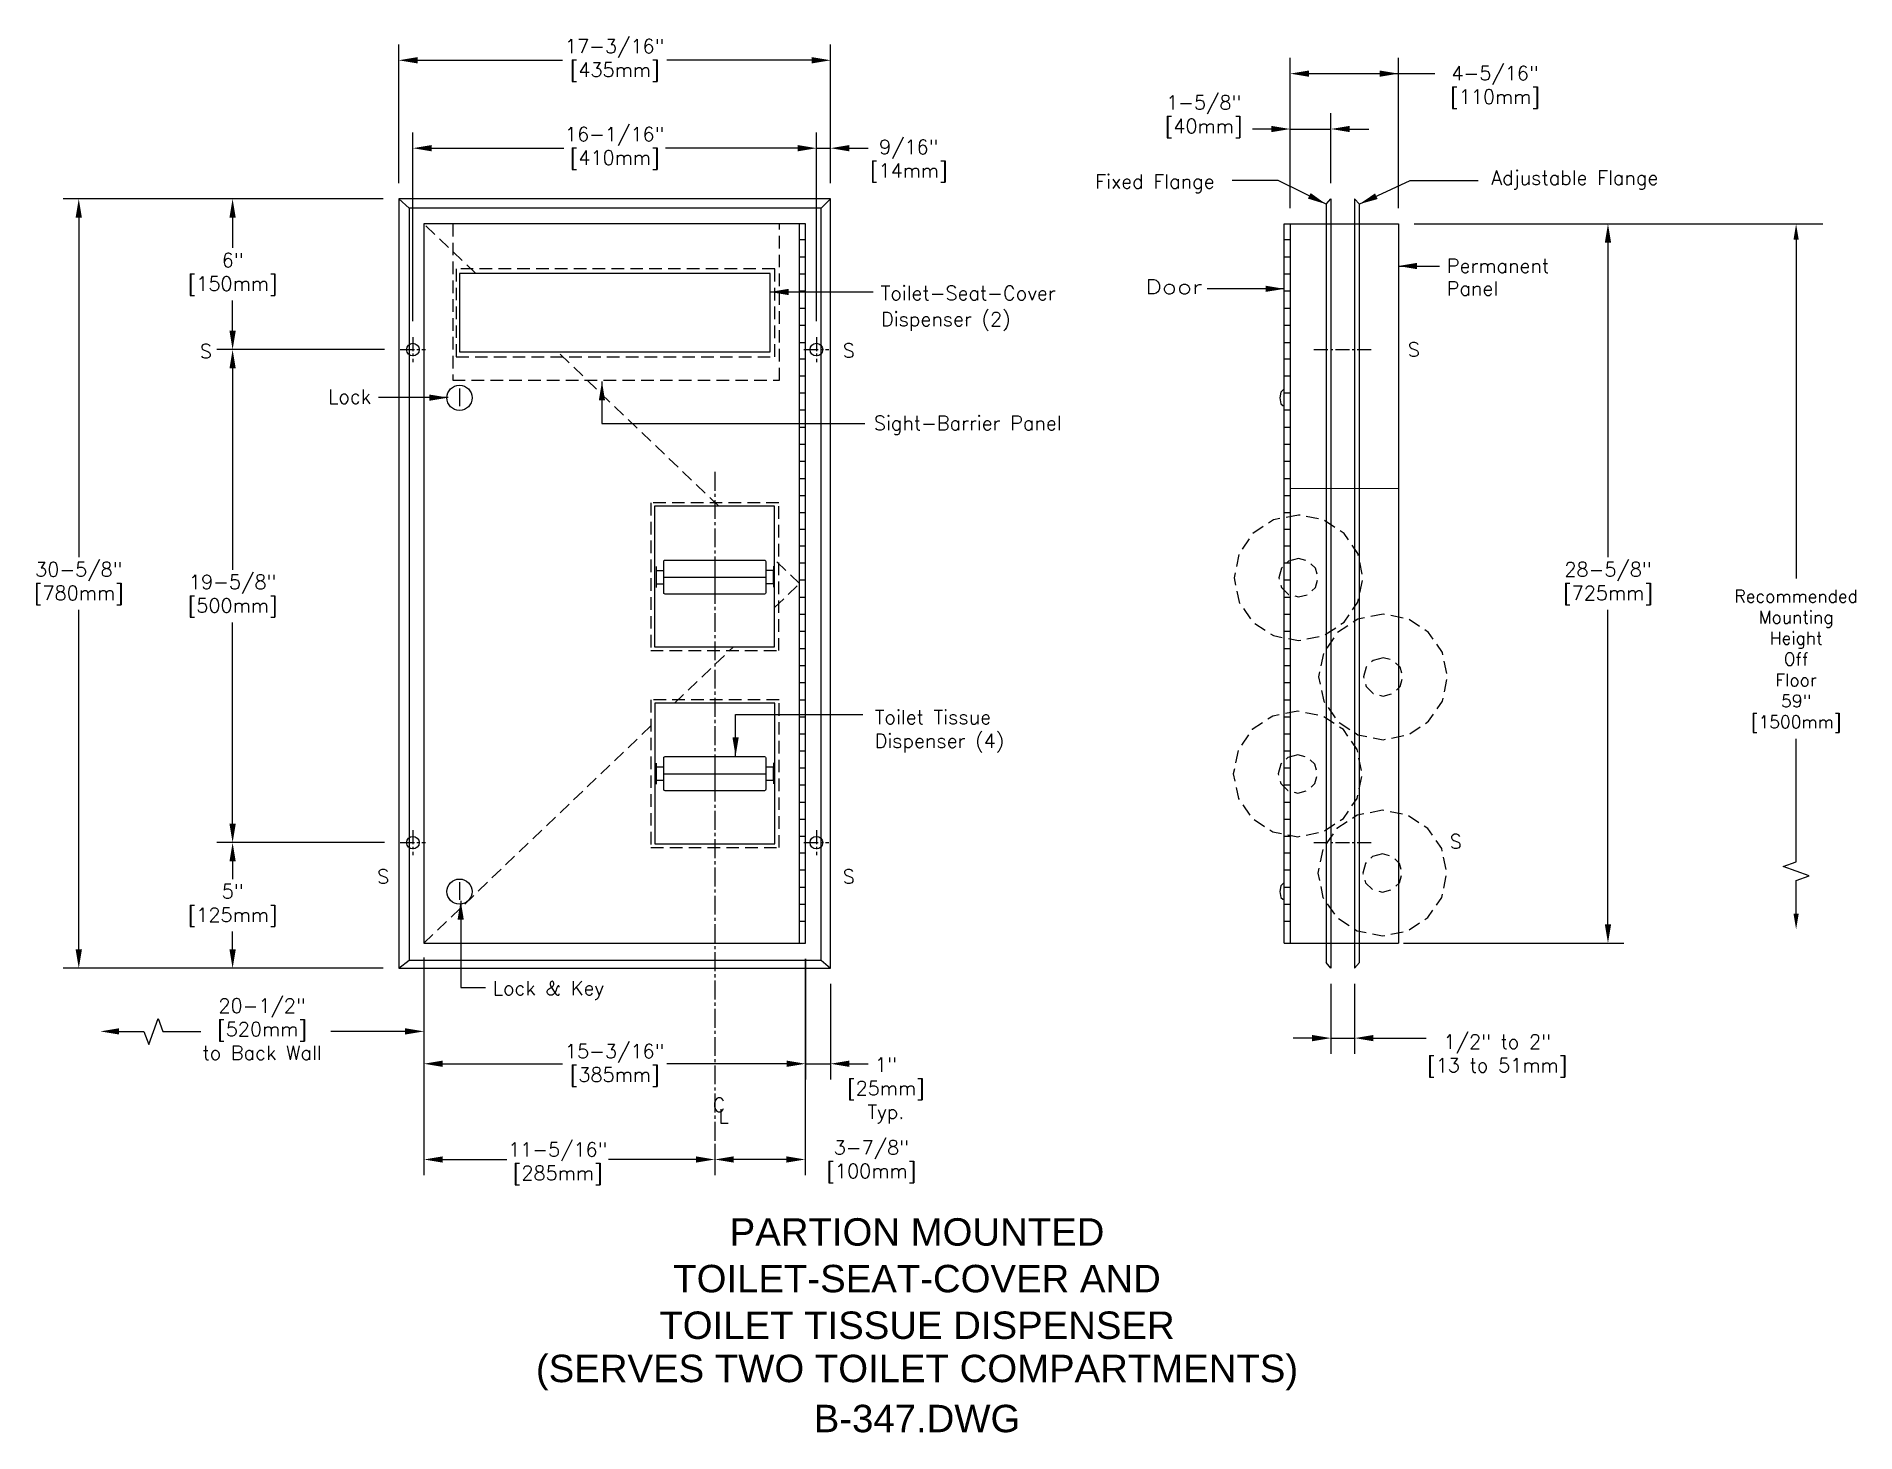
# Model space of a CAD drawing. Extents: x 61.9 to 134.3, y -2.9 to 52.6.
import ezdxf
from ezdxf.enums import TextEntityAlignment as Align

# ---------------------------------------------------------------- set-up
doc = ezdxf.new("R2010")
doc.units = 0
doc.header["$MEASUREMENT"] = 0
doc.header["$PDMODE"] = 3
doc.header["$PDSIZE"] = 1
doc.linetypes.add('CENTER2', pattern=[1.125, 0.75, -0.125, 0.125, -0.125])
doc.linetypes.add('HIDDEN2', pattern=[0.1875, 0.125, -0.0625])
doc.layers.get('0').update_dxf_attribs({"linetype": 'CONTINUOUS'})
doc.layers.get('DEFPOINTS').update_dxf_attribs({"linetype": 'CONTINUOUS'})
for name, color, linetype in [('DETAIL', 4, 'CONTINUOUS'), ('DIM', 1, 'CONTINUOUS'), ('TEXT', 2, 'CONTINUOUS')]:
    doc.layers.add(name, color=color, linetype=linetype)
doc.styles.add('ARIAL_5', font='arial.ttf', dxfattribs={"height": 5})
doc.styles.add('DIM_S_7', font='simplex.shx', dxfattribs={"height": 0.5625})
doc.dimstyles.new('DIM_S_7', dxfattribs={"dimtxt": 0.12, "dimasz": 0.75, "dimexe": 0.625, "dimexo": 0.625, "dimgap": 0.09375, "dimtad": 1, "dimtih": 1, "dimtoh": 1, "dimdec": 5, "dimrnd": 0.0625, "dimzin": 0, "dimtxsty": 'DIM_S_7', "dimcen": 0.09375, "dimaunit": 1, "dimazin": 3, "dimtfac": 1, "dimtdec": 4, "dimtofl": 0, "dimtmove": 0, "dimatfit": 3, "dimtolj": 1, "dimtzin": 0})

# ---------------------------------------------------------------- blocks, each defined once
blk = doc.blocks.new('*D0')
at = {"color": 0, "linetype": 'BYBLOCK'}
for p, q in [((76.326, 46.801), (76.326, 52.315)), ((93.514, 46.801), (93.514, 52.315)), ((77.076, 51.69), (82.844, 51.69)), ((92.764, 51.69), (86.996, 51.69))]:
    blk.add_line(p, q, dxfattribs=at)
for points in [[(77.076, 51.815), (77.076, 51.565), (76.326, 51.69)], [(92.764, 51.815), (92.764, 51.565), (93.514, 51.69)]]:
    blk.add_solid(points, dxfattribs=at)
at = {"layer": 'DEFPOINTS', "color": 0, "linetype": 'BYBLOCK'}
for p in [(93.514, 51.69), (76.326, 46.176), (93.514, 46.176)]:
    blk.add_point(p, dxfattribs=at)
at = {"color": 0, "linetype": 'BYBLOCK', "insert": (84.92, 51.69), "char_height": 0.5625, "attachment_point": 5, "style": 'DIM_S_7'}
blk.add_mtext('\\A1;17-3/16"\\P[435mm]', dxfattribs=at)
blk = doc.blocks.new('*D1')
at = {"color": 0, "linetype": 'BYBLOCK'}
for p, q in [((75.701, 46.176), (62.965, 46.176)), ((63.59, 45.426), (63.59, 31.908)), ((63.59, 16.3), (63.59, 29.818)), ((75.701, 15.55), (62.965, 15.55))]:
    blk.add_line(p, q, dxfattribs=at)
for points in [[(63.465, 45.426), (63.715, 45.426), (63.59, 46.176)], [(63.465, 16.3), (63.715, 16.3), (63.59, 15.55)]]:
    blk.add_solid(points, dxfattribs=at)
at = {"layer": 'DEFPOINTS', "color": 0, "linetype": 'BYBLOCK'}
for p in [(76.326, 46.176), (63.59, 15.55), (76.326, 15.55)]:
    blk.add_point(p, dxfattribs=at)
at = {"color": 0, "linetype": 'BYBLOCK', "insert": (63.59, 30.863), "char_height": 0.5625, "attachment_point": 5, "style": 'DIM_S_7'}
blk.add_mtext('\\A1;30-5/8"\\P[780mm]', dxfattribs=at)
blk = doc.blocks.new('*D2')
at = {"layer": 'DEFPOINTS', "color": 0, "linetype": 'CONTINUOUS'}
for p in [(77.326, 16.55), (92.514, 16.55), (92.514, 11.749)]:
    blk.add_point(p, dxfattribs=at)
at = {"layer": 'DIM', "color": 0, "linetype": 'CONTINUOUS'}
for p, q in [((77.326, 15.925), (77.326, 11.124)), ((92.514, 15.925), (92.514, 11.124)), ((78.076, 11.749), (82.844, 11.749)), ((91.764, 11.749), (86.996, 11.749))]:
    blk.add_line(p, q, dxfattribs=at)
for points in [[(78.076, 11.874), (78.076, 11.624), (77.326, 11.749)], [(91.764, 11.874), (91.764, 11.624), (92.514, 11.749)]]:
    blk.add_solid(points, dxfattribs=at)
at = {"layer": 'DIM', "color": 0, "linetype": 'CONTINUOUS', "insert": (84.92, 11.689), "char_height": 0.5625, "attachment_point": 5, "style": 'DIM_S_7'}
blk.add_mtext('\\A1;15-3/16"\\P[385mm]', dxfattribs=at)
blk = doc.blocks.new('*D3')
at = {"color": 0, "linetype": 'BYBLOCK'}
for p, q in [((92.514, 15.925), (92.514, 11.124)), ((93.514, 14.925), (93.514, 11.124)), ((91.764, 11.749), (91.014, 11.749)), ((92.514, 11.749), (93.514, 11.749)), ((94.264, 11.749), (95.014, 11.749))]:
    blk.add_line(p, q, dxfattribs=at)
for points in [[(91.764, 11.874), (91.764, 11.624), (92.514, 11.749)], [(94.264, 11.874), (94.264, 11.624), (93.514, 11.749)]]:
    blk.add_solid(points, dxfattribs=at)
at = {"layer": 'DEFPOINTS', "color": 0, "linetype": 'BYBLOCK'}
for p in [(92.514, 16.55), (93.514, 15.55), (93.514, 11.749)]:
    blk.add_point(p, dxfattribs=at)
at = {"color": 0, "linetype": 'BYBLOCK', "insert": (95.715, 10.681), "char_height": 0.5625, "attachment_point": 5, "style": 'DIM_S_7'}
blk.add_mtext('\\A1;1"\\P[25mm]\\PTyp.', dxfattribs=at)
blk = doc.blocks.new('*D4')
at = {"color": 0, "linetype": 'BYBLOCK'}
for p, q in [((116.744, 45.175), (125.082, 45.175)), ((124.457, 44.425), (124.457, 31.908)), ((124.457, 17.3), (124.457, 29.818)), ((116.325, 16.55), (125.082, 16.55))]:
    blk.add_line(p, q, dxfattribs=at)
for points in [[(124.332, 44.425), (124.582, 44.425), (124.457, 45.175)], [(124.332, 17.3), (124.582, 17.3), (124.457, 16.55)]]:
    blk.add_solid(points, dxfattribs=at)
at = {"layer": 'DEFPOINTS', "color": 0, "linetype": 'BYBLOCK'}
for p in [(116.119, 45.175), (115.7, 16.55), (124.457, 16.55)]:
    blk.add_point(p, dxfattribs=at)
at = {"color": 0, "linetype": 'BYBLOCK', "insert": (124.457, 30.863), "char_height": 0.5625, "attachment_point": 5, "style": 'DIM_S_7'}
blk.add_mtext('\\A1;28-5/8"\\P[725mm]', dxfattribs=at)
blk = doc.blocks.new('*D5')
at = {"color": 0, "linetype": 'BYBLOCK'}
for p, q in [((113.432, 14.925), (113.432, 12.144)), ((114.374, 14.925), (114.374, 12.144)), ((112.682, 12.769), (111.932, 12.769)), ((113.432, 12.769), (114.374, 12.769)), ((115.124, 12.769), (115.874, 12.769))]:
    blk.add_line(p, q, dxfattribs=at)
for points in [[(112.682, 12.894), (112.682, 12.644), (113.432, 12.769)], [(115.124, 12.894), (115.124, 12.644), (114.374, 12.769)]]:
    blk.add_solid(points, dxfattribs=at)
at = {"layer": 'DEFPOINTS', "color": 0, "linetype": 'BYBLOCK'}
for p in [(113.432, 15.55), (114.374, 15.55), (114.374, 12.769)]:
    blk.add_point(p, dxfattribs=at)
at = {"color": 0, "linetype": 'BYBLOCK', "insert": (120.047, 12.063), "char_height": 0.5625, "attachment_point": 5, "style": 'DIM_S_7'}
blk.add_mtext('\\A1;1/2" to 2"\\P[13 to 51mm]', dxfattribs=at)
blk = doc.blocks.new('*D6')
at = {"color": 0, "linetype": 'BYBLOCK'}
for p, q in [((75.764, 40.175), (69.088, 40.175)), ((69.713, 39.425), (69.713, 31.407)), ((69.713, 21.3), (69.713, 29.318)), ((75.764, 20.55), (69.088, 20.55))]:
    blk.add_line(p, q, dxfattribs=at)
for points in [[(69.588, 39.425), (69.838, 39.425), (69.713, 40.175)], [(69.588, 21.3), (69.838, 21.3), (69.713, 20.55)]]:
    blk.add_solid(points, dxfattribs=at)
at = {"layer": 'DEFPOINTS', "color": 0, "linetype": 'BYBLOCK'}
for p in [(76.389, 40.175), (69.713, 20.55), (76.389, 20.55)]:
    blk.add_point(p, dxfattribs=at)
at = {"color": 0, "linetype": 'BYBLOCK', "insert": (69.713, 30.363), "char_height": 0.5625, "attachment_point": 5, "style": 'DIM_S_7'}
blk.add_mtext('\\A1;19-5/8"\\P[500mm]', dxfattribs=at)
blk = doc.blocks.new('*D7')
at = {"color": 0, "linetype": 'BYBLOCK'}
for p, q in [((75.764, 20.55), (69.088, 20.55)), ((69.713, 19.8), (69.713, 19.095)), ((69.713, 16.3), (69.713, 17.006)), ((75.701, 15.55), (69.088, 15.55))]:
    blk.add_line(p, q, dxfattribs=at)
for points in [[(69.588, 19.8), (69.838, 19.8), (69.713, 20.55)], [(69.588, 16.3), (69.838, 16.3), (69.713, 15.55)]]:
    blk.add_solid(points, dxfattribs=at)
at = {"layer": 'DEFPOINTS', "color": 0, "linetype": 'BYBLOCK'}
for p in [(76.389, 20.55), (69.713, 15.55), (76.326, 15.55)]:
    blk.add_point(p, dxfattribs=at)
at = {"color": 0, "linetype": 'BYBLOCK', "insert": (69.713, 18.05), "char_height": 0.5625, "attachment_point": 5, "style": 'DIM_S_7'}
blk.add_mtext('\\A1;5"\\P[125mm]', dxfattribs=at)
blk = doc.blocks.new('*D8')
at = {"color": 0, "linetype": 'BYBLOCK'}
for p, q in [((75.701, 46.176), (69.088, 46.176)), ((69.713, 45.426), (69.713, 44.22)), ((69.713, 40.925), (69.713, 42.131)), ((75.764, 40.175), (69.088, 40.175))]:
    blk.add_line(p, q, dxfattribs=at)
for points in [[(69.588, 45.426), (69.838, 45.426), (69.713, 46.176)], [(69.588, 40.925), (69.838, 40.925), (69.713, 40.175)]]:
    blk.add_solid(points, dxfattribs=at)
at = {"layer": 'DEFPOINTS', "color": 0, "linetype": 'BYBLOCK'}
for p in [(76.326, 46.176), (69.713, 40.175), (76.389, 40.175)]:
    blk.add_point(p, dxfattribs=at)
at = {"color": 0, "linetype": 'BYBLOCK', "insert": (69.713, 43.175), "char_height": 0.5625, "attachment_point": 5, "style": 'DIM_S_7'}
blk.add_mtext('\\A1;6"\\P[150mm]', dxfattribs=at)
blk = doc.blocks.new('*D9')
at = {"color": 0, "linetype": 'BYBLOCK'}
for p, q in [((76.889, 41.3), (76.889, 48.815)), ((92.951, 41.3), (92.951, 48.815)), ((77.639, 48.19), (82.898, 48.19)), ((92.201, 48.19), (86.942, 48.19))]:
    blk.add_line(p, q, dxfattribs=at)
for points in [[(77.639, 48.315), (77.639, 48.065), (76.889, 48.19)], [(92.201, 48.315), (92.201, 48.065), (92.951, 48.19)]]:
    blk.add_solid(points, dxfattribs=at)
at = {"layer": 'DEFPOINTS', "color": 0, "linetype": 'BYBLOCK'}
for p in [(92.951, 48.19), (76.889, 40.675), (92.951, 40.675)]:
    blk.add_point(p, dxfattribs=at)
at = {"color": 0, "linetype": 'BYBLOCK', "insert": (84.92, 48.19), "char_height": 0.5625, "attachment_point": 5, "style": 'DIM_S_7'}
blk.add_mtext('\\A1;16-1/16"\\P[410mm]', dxfattribs=at)
blk = doc.blocks.new('*D10')
at = {"color": 0, "linetype": 'BYBLOCK'}
for p, q in [((92.951, 41.3), (92.951, 48.815)), ((93.514, 46.801), (93.514, 48.815)), ((92.201, 48.19), (91.451, 48.19)), ((92.951, 48.19), (93.514, 48.19)), ((94.264, 48.19), (95.014, 48.19))]:
    blk.add_line(p, q, dxfattribs=at)
for points in [[(92.201, 48.315), (92.201, 48.065), (92.951, 48.19)], [(94.264, 48.315), (94.264, 48.065), (93.514, 48.19)]]:
    blk.add_solid(points, dxfattribs=at)
at = {"layer": 'DEFPOINTS', "color": 0, "linetype": 'BYBLOCK'}
for p in [(93.514, 48.19), (93.514, 46.176), (92.951, 40.675)]:
    blk.add_point(p, dxfattribs=at)
at = {"color": 0, "linetype": 'BYBLOCK', "insert": (96.624, 47.677), "char_height": 0.5625, "attachment_point": 5, "style": 'DIM_S_7'}
blk.add_mtext('\\A1;9/16"\\P[14mm]', dxfattribs=at)
blk = doc.blocks.new('*D11')
at = {"color": 0, "linetype": 'BYBLOCK'}
for p, q in [((111.807, 45.8), (111.807, 51.783)), ((116.119, 45.8), (116.119, 51.783)), ((112.557, 51.158), (115.369, 51.158))]:
    blk.add_line(p, q, dxfattribs=at)
for points in [[(112.557, 51.283), (112.557, 51.033), (111.807, 51.158)], [(115.369, 51.283), (115.369, 51.033), (116.119, 51.158)]]:
    blk.add_solid(points, dxfattribs=at)
at = {"layer": 'DEFPOINTS', "color": 0, "linetype": 'BYBLOCK'}
for p in [(116.119, 51.158), (111.807, 45.175), (116.119, 45.175)]:
    blk.add_point(p, dxfattribs=at)
at = {"color": 0, "linetype": 'BYBLOCK', "insert": (119.962, 50.615), "char_height": 0.5625, "attachment_point": 5, "style": 'DIM_S_7'}
blk.add_mtext('\\A1;4-5/16"\\P[110mm]', dxfattribs=at)
blk = doc.blocks.new('*D12')
at = {"color": 0, "linetype": 'BYBLOCK'}
for p, q in [((111.807, 45.8), (111.807, 49.579)), ((113.432, 46.801), (113.432, 49.579)), ((111.057, 48.954), (110.307, 48.954)), ((111.807, 48.954), (113.432, 48.954)), ((114.182, 48.954), (114.932, 48.954))]:
    blk.add_line(p, q, dxfattribs=at)
for points in [[(111.057, 49.079), (111.057, 48.829), (111.807, 48.954)], [(114.182, 49.079), (114.182, 48.829), (113.432, 48.954)]]:
    blk.add_solid(points, dxfattribs=at)
at = {"layer": 'DEFPOINTS', "color": 0, "linetype": 'BYBLOCK'}
for p in [(113.432, 48.954), (113.432, 46.176), (111.807, 45.175)]:
    blk.add_point(p, dxfattribs=at)
at = {"color": 0, "linetype": 'BYBLOCK', "insert": (108.362, 49.448), "char_height": 0.5625, "attachment_point": 5, "style": 'DIM_S_7'}
blk.add_mtext('\\A1;1-5/8"\\P[40mm]', dxfattribs=at)
blk = doc.blocks.new('*D14')
at = {"layer": 'DEFPOINTS', "color": 0, "linetype": 'CONTINUOUS'}
for p in [(77.326, 16.606), (88.905, 9.057), (88.905, 7.937)]:
    blk.add_point(p, dxfattribs=at)
at = {"layer": 'DIM', "color": 0, "linetype": 'CONTINUOUS'}
for p, q in [((77.326, 15.981), (77.326, 7.312)), ((88.905, 8.432), (88.905, 7.312)), ((78.076, 7.937), (80.63, 7.937)), ((88.155, 7.937), (84.675, 7.937))]:
    blk.add_line(p, q, dxfattribs=at)
for points in [[(78.076, 8.062), (78.076, 7.812), (77.326, 7.937)], [(88.155, 8.062), (88.155, 7.812), (88.905, 7.937)]]:
    blk.add_solid(points, dxfattribs=at)
at = {"layer": 'DIM', "color": 0, "linetype": 'CONTINUOUS', "insert": (82.653, 7.774), "char_height": 0.5625, "attachment_point": 5, "style": 'DIM_S_7'}
blk.add_mtext('\\A1;11-5/16"\\P[285mm]', dxfattribs=at)
blk = doc.blocks.new('*D16')
at = {"layer": 'DEFPOINTS', "color": 0, "linetype": 'CONTINUOUS'}
for p in [(92.502, 16.554), (88.905, 9.057), (88.905, 7.938)]:
    blk.add_point(p, dxfattribs=at)
at = {"layer": 'DIM', "color": 0, "linetype": 'CONTINUOUS'}
for p, q in [((92.502, 15.929), (92.502, 7.313)), ((88.905, 8.432), (88.905, 7.313)), ((91.752, 7.938), (89.655, 7.938))]:
    blk.add_line(p, q, dxfattribs=at)
for points in [[(89.655, 8.063), (89.655, 7.813), (88.905, 7.938)], [(91.752, 8.063), (91.752, 7.813), (92.502, 7.938)]]:
    blk.add_solid(points, dxfattribs=at)
at = {"layer": 'DIM', "color": 0, "linetype": 'CONTINUOUS', "insert": (95.135, 7.854), "char_height": 0.5625, "attachment_point": 5, "style": 'DIM_S_7'}
blk.add_mtext('\\A1;3-7/8"\\P[100mm]', dxfattribs=at)

msp = doc.modelspace()

# ---------------------------------------------------------------- linework, layer by layer
at = {"layer": 'DETAIL', "linetype": 'CONTINUOUS'}
for p, q in [((76.742115, 45.807543), (76.326242, 46.175784)), ((93.137572, 45.807543), (76.742115, 45.807543)), ((76.742115, 45.807543), (76.742115, 15.867839)), ((93.137572, 45.807543), (93.513763, 46.175784)), ((93.137572, 15.867839), (93.137572, 45.807543)), ((113.244204, 45.962744), (113.431704, 46.175784)), ((113.244204, 45.962744), (113.244204, 15.783405)), ((113.431704, 46.175784), (113.431704, 15.550156)), ((92.281631, 16.55047), (92.281631, 45.17547)), ((111.574571, 45.17547), (116.119204, 45.17547)), ((111.574571, 16.55047), (111.574571, 45.17547)), ((111.806704, 45.17547), (111.806704, 16.55047)), ((116.119204, 45.17547), (116.119204, 16.55047)), ((92.281631, 44.55036), (92.513763, 44.55036)), ((111.574571, 44.55036), (111.806704, 44.55036)), ((92.281631, 43.862931), (92.513763, 43.862931)), ((111.574571, 43.862931), (111.806704, 43.862931)), ((91.105856, 43.198787), (78.745785, 43.198787)), ((78.745785, 43.198787), (78.745785, 40.090907)), ((91.105856, 40.090907), (91.105856, 43.198787)), ((92.281631, 43.184846), (92.513763, 43.184846)), ((111.574571, 43.184846), (111.806704, 43.184846)), ((92.281631, 42.506707), (92.513763, 42.506707)), ((111.574571, 42.506707), (111.806704, 42.506707)), ((92.281631, 41.819277), (92.513763, 41.819277)), ((111.574571, 41.819277), (111.806704, 41.819277)), ((92.281631, 41.141138), (92.513763, 41.141138)), ((111.574571, 41.141138), (111.806704, 41.141138)), ((78.745785, 40.090907), (91.105856, 40.090907)), ((92.281631, 40.463053), (92.513763, 40.463053)), ((111.574571, 40.463053), (111.806704, 40.463053)), ((92.281631, 39.803711), (92.513763, 39.803711)), ((92.281631, 39.135078), (92.513763, 39.135078)), ((111.574571, 39.803711), (111.806704, 39.803711)), ((111.574571, 39.135078), (111.806704, 39.135078)), ((78.743159, 38.627232), (78.743159, 37.922526)), ((92.281631, 38.456939), (92.513763, 38.456939)), ((111.574571, 38.456939), (111.806704, 38.456939)), ((92.281631, 37.7788), (92.513763, 37.7788)), ((111.574571, 37.7788), (111.806704, 37.7788)), ((92.281631, 37.091371), (92.513763, 37.091371)), ((111.574571, 37.091371), (111.806704, 37.091371)), ((92.281631, 36.413286), (92.513763, 36.413286)), ((111.574571, 36.413286), (111.806704, 36.413286)), ((92.281631, 35.735146), (92.513763, 35.735146)), ((111.574571, 35.735146), (111.806704, 35.735146)), ((92.281631, 35.047717), (92.513763, 35.047717)), ((111.574571, 35.047717), (111.806704, 35.047717)), ((92.281631, 34.369578), (92.513763, 34.369578)), ((111.574571, 34.369578), (111.806704, 34.369578)), ((116.119204, 34.635416), (111.806704, 34.64401)), ((91.285908, 33.938137), (86.507348, 33.938137)), ((86.507348, 33.938137), (86.507348, 28.343827)), ((91.285908, 28.343827), (91.285908, 33.938137)), ((92.281631, 33.691493), (92.513763, 33.691493)), ((111.574571, 33.691493), (111.806704, 33.691493)), ((92.281631, 33.03215), (92.513763, 33.03215)), ((111.574571, 33.03215), (111.806704, 33.03215)), ((92.281631, 32.363518), (92.513763, 32.363518)), ((111.574571, 32.363518), (111.806704, 32.363518)), ((86.573257, 31.542829), (86.573257, 30.704621)), ((86.874186, 31.373267), (86.573257, 31.373267)), ((86.573257, 31.373267), (86.573257, 30.855413)), ((86.874186, 30.855413), (86.874186, 31.373267)), ((86.874239, 31.74285), (86.881639, 31.770191)), ((86.874239, 30.49512), (86.874239, 31.74285)), ((86.881639, 31.770191), (86.901085, 31.789665)), ((86.901085, 31.789665), (86.928406, 31.797097)), ((86.928406, 31.797097), (90.883596, 31.797097)), ((88.9061, 31.797097), (88.9061, 30.441022)), ((90.883596, 31.797097), (90.910957, 31.789665)), ((90.910957, 31.789665), (90.930416, 31.770191)), ((90.930416, 31.770191), (90.937817, 31.74285)), ((90.937817, 31.74285), (90.937817, 30.49512)), ((91.238746, 31.382706), (90.937817, 31.382706)), ((90.937817, 31.382706), (90.937817, 30.864852)), ((91.238746, 30.864852), (91.238746, 31.382706)), ((91.238799, 31.552281), (91.238799, 30.714127)), ((92.281631, 31.685379), (92.513763, 31.685379)), ((111.574571, 31.685379), (111.806704, 31.685379)), ((86.573257, 30.855413), (86.874186, 30.855413)), ((86.881639, 30.467874), (86.874239, 30.49512)), ((86.901085, 30.44844), (86.881639, 30.467874)), ((86.892985, 31.11436), (90.937817, 31.11436)), ((86.928406, 30.441022), (86.901085, 30.44844)), ((90.883596, 30.441022), (86.928406, 30.441022)), ((90.910957, 30.44844), (90.883596, 30.441022)), ((90.930416, 30.467874), (90.910957, 30.44844)), ((90.937817, 30.49512), (90.930416, 30.467874)), ((90.937817, 30.864852), (91.238746, 30.864852)), ((92.281631, 31.007239), (92.513763, 31.007239)), ((111.574571, 31.007239), (111.806704, 31.007239)), ((92.281631, 30.31981), (92.513763, 30.31981)), ((111.574571, 30.31981), (111.806704, 30.31981)), ((92.281631, 29.641725), (92.513763, 29.641725)), ((111.574571, 29.641725), (111.806704, 29.641725)), ((86.507348, 28.343827), (91.285908, 28.343827)), ((92.281631, 28.963586), (92.513763, 28.963586)), ((92.281631, 28.276157), (92.513763, 28.276157)), ((111.574571, 28.963586), (111.806704, 28.963586)), ((111.574571, 28.276157), (111.806704, 28.276157)), ((92.281631, 27.598018), (92.513763, 27.598018)), ((111.574571, 27.598018), (111.806704, 27.598018)), ((92.281631, 26.919933), (92.513763, 26.919933)), ((111.574571, 26.919933), (111.806704, 26.919933)), ((91.29547, 26.095207), (86.516896, 26.095207)), ((86.516896, 26.095207), (86.516896, 20.500898)), ((91.29547, 20.500898), (91.29547, 26.095207)), ((92.281631, 26.232287), (92.513763, 26.232287)), ((111.574571, 26.232287), (111.806704, 26.232287)), ((92.281631, 25.554365), (92.513763, 25.554365)), ((111.574571, 25.554365), (111.806704, 25.554365)), ((92.281631, 24.876225), (92.513763, 24.876225)), ((111.574571, 24.876225), (111.806704, 24.876225)), ((86.874341, 23.919043), (86.881742, 23.946397)), ((86.874341, 22.671312), (86.874341, 23.919043)), ((86.881742, 23.946397), (86.901187, 23.965871)), ((86.901187, 23.965871), (86.928509, 23.97329)), ((86.928509, 23.97329), (90.883699, 23.97329)), ((88.906203, 23.97329), (88.906203, 22.617065)), ((90.883699, 23.97329), (90.91106, 23.965871)), ((90.91106, 23.965871), (90.930519, 23.946397)), ((90.930519, 23.946397), (90.937919, 23.919043)), ((90.937919, 23.919043), (90.937919, 22.671312)), ((92.281631, 24.207593), (92.513763, 24.207593)), ((111.574571, 24.207593), (111.806704, 24.207593)), ((86.573359, 23.719035), (86.573359, 22.880827)), ((86.874288, 23.549459), (86.573359, 23.549459)), ((86.573359, 23.549459), (86.573359, 23.031389)), ((86.874288, 23.031389), (86.874288, 23.549459)), ((86.893087, 23.290553), (90.937919, 23.290553)), ((91.238849, 23.558966), (90.937919, 23.558966)), ((90.937919, 23.558966), (90.937919, 23.040896)), ((91.238849, 23.040896), (91.238849, 23.558966)), ((91.238901, 23.728487), (91.238901, 22.890117)), ((92.281631, 23.529454), (92.513763, 23.529454)), ((111.574571, 23.529454), (111.806704, 23.529454)), ((86.573359, 23.031389), (86.874288, 23.031389)), ((86.881742, 22.643958), (86.874341, 22.671312)), ((86.901187, 22.624484), (86.881742, 22.643958)), ((86.928509, 22.617065), (86.901187, 22.624484)), ((90.883699, 22.617065), (86.928509, 22.617065)), ((90.91106, 22.624484), (90.883699, 22.617065)), ((90.930519, 22.643958), (90.91106, 22.624484)), ((90.937919, 22.671312), (90.930519, 22.643958)), ((90.937919, 23.040896), (91.238849, 23.040896)), ((92.281631, 22.851369), (92.513763, 22.851369)), ((111.574571, 22.851369), (111.806704, 22.851369)), ((92.281631, 22.163736), (92.513763, 22.163736)), ((111.574571, 22.163736), (111.806704, 22.163736)), ((92.281631, 21.4858), (92.513763, 21.4858)), ((111.574571, 21.4858), (111.806704, 21.4858)), ((86.516896, 20.500898), (91.29547, 20.500898)), ((92.281631, 20.807661), (92.513763, 20.807661)), ((111.574571, 20.807661), (111.806704, 20.807661)), ((92.281631, 20.139029), (92.513763, 20.139029)), ((111.574571, 20.139029), (111.806704, 20.139029)), ((78.743159, 18.971976), (78.743159, 18.267271)), ((92.281631, 19.460889), (92.513763, 19.460889)), ((111.574571, 19.460889), (111.806704, 19.460889)), ((92.281631, 18.782804), (92.513763, 18.782804)), ((111.574571, 18.782804), (111.806704, 18.782804)), ((92.281631, 18.095172), (92.513763, 18.095172)), ((92.281631, 17.417236), (92.513763, 17.417236)), ((111.574571, 18.095172), (111.806704, 18.095172)), ((111.574571, 17.417236), (111.806704, 17.417236)), ((111.574571, 16.55047), (116.119204, 16.55047)), ((76.326242, 15.550156), (76.742115, 15.867839)), ((76.742115, 15.867839), (93.137572, 15.867839)), ((93.137572, 15.867839), (93.513763, 15.550156)), ((113.431704, 15.550156), (113.244204, 15.783405))]:
    msp.add_line(p, q, dxfattribs=at)
at = {"layer": 'DETAIL', "linetype": 'HIDDEN2', "ltscale": 4}
for p, q in [((79.391996, 43.198787), (77.326242, 45.175784)), ((91.294136, 43.387308), (78.614126, 43.387308)), ((78.614126, 43.387308), (78.614126, 39.883847)), ((91.294136, 39.883847), (91.294136, 43.387308)), ((78.614126, 39.883847), (91.294136, 39.883847)), ((89.068404, 33.938137), (82.639405, 40.090907)), ((91.455284, 34.070119), (86.356982, 34.070119)), ((86.356982, 34.070119), (86.356982, 28.193251)), ((91.455284, 28.193251), (91.455284, 34.070119)), ((92.281631, 30.86297), (91.285908, 31.81591)), ((91.285908, 29.91003), (92.281631, 30.86297)), ((87.299819, 26.095207), (89.649391, 28.343827)), ((86.356982, 28.193251), (91.455284, 28.193251)), ((91.464674, 26.227203), (86.366386, 26.227203)), ((86.366386, 26.227203), (86.366386, 20.350336)), ((91.464674, 20.350336), (91.464674, 26.227203)), ((77.326242, 16.550156), (86.516896, 25.345924)), ((86.366386, 20.350336), (91.464674, 20.350336))]:
    msp.add_line(p, q, dxfattribs=at)
at = {"layer": 'DETAIL', "linetype": 'CENTER2', "ltscale": 0.75}
for p, q in [((76.888752, 40.675156), (76.888752, 39.675156)), ((92.951252, 40.675156), (92.951252, 39.675156)), ((76.388752, 40.175156), (77.388752, 40.175156)), ((92.451252, 40.175156), (93.451252, 40.175156)), ((112.744204, 40.175156), (115.061576, 40.175156)), ((76.888752, 21.050156), (76.888752, 20.050156)), ((92.951252, 21.050156), (92.951252, 20.050156)), ((76.388752, 20.550156), (77.388752, 20.550156)), ((92.451252, 20.550156), (93.451252, 20.550156)), ((112.744204, 20.550156), (115.061576, 20.550156))]:
    msp.add_line(p, q, dxfattribs=at)
at = {"layer": 'DETAIL', "linetype": 'CONTINUOUS'}
for points in [[(76.326242, 46.175784), (76.326242, 15.550156), (93.513763, 15.550156), (93.513763, 46.175784)], [(114.561576, 45.962744), (114.374076, 46.175784), (114.374076, 15.550156), (114.561576, 15.783405)], [(77.326242, 45.175784), (77.326242, 16.550156), (92.513763, 16.550156), (92.513763, 45.175784)]]:
    msp.add_lwpolyline(points, close=True, dxfattribs=at)
at = {"layer": 'DETAIL', "linetype": 'HIDDEN2', "ltscale": 4}
msp.add_lwpolyline([(78.476112, 45.176597), (78.476112, 38.951308), (91.476556, 38.951308), (91.476556, 45.176597)], dxfattribs=at)
at = {"layer": 'DETAIL', "linetype": 'CONTINUOUS'}
for points in [[(111.574571, 38.581298), (111.528193, 38.569086), (111.442084, 38.483643), (111.39572, 38.251696)], [(111.39572, 38.251696), (111.439642, 38.020414), (111.521232, 37.946125), (111.574571, 37.939766)], [(111.574571, 18.929625), (111.528193, 18.917413), (111.442084, 18.831969), (111.39572, 18.600022)], [(111.39572, 18.600022), (111.439642, 18.36874), (111.521232, 18.294451), (111.574571, 18.288092)]]:
    msp.add_lwpolyline(points, dxfattribs=at)
at = {"layer": 'DETAIL', "linetype": 'HIDDEN2', "ltscale": 4, "flags": 128}
for points in [[(112.138609, 33.589633), (111.139912, 33.393259), (110.324352, 32.857708), (109.774466, 32.063413), (109.572831, 31.090767), (109.774466, 30.118095), (110.324352, 29.323786), (111.139912, 28.788221), (112.138609, 28.591834), (113.137279, 28.788221), (113.952826, 29.323786), (114.502698, 30.118095), (114.704334, 31.090767), (114.502698, 32.063413), (113.952826, 32.857708), (113.137279, 33.393259)], [(112.138609, 31.852881), (111.743733, 31.748822), (111.46306, 31.475391), (111.356248, 31.090767), (111.46306, 30.70609), (111.743733, 30.432659), (112.138609, 30.328586), (112.53354, 30.432659), (112.81428, 30.70609), (112.921133, 31.090767), (112.81428, 31.475391), (112.53354, 31.748822)], [(115.505156, 29.645474), (114.506458, 29.449101), (113.690898, 28.913549), (113.141012, 28.119254), (112.939377, 27.146609), (113.141012, 26.173937), (113.690898, 25.379628), (114.506458, 24.844063), (115.505156, 24.647676), (116.503826, 24.844063), (117.319372, 25.379628), (117.869245, 26.173937), (118.07088, 27.146609), (117.869245, 28.119254), (117.319372, 28.913549), (116.503826, 29.449101)], [(115.505156, 27.908722), (115.11028, 27.804663), (114.829607, 27.531232), (114.722795, 27.146609), (114.829607, 26.761931), (115.11028, 26.4885), (115.505156, 26.384428), (115.900086, 26.4885), (116.180827, 26.761931), (116.287679, 27.146609), (116.180827, 27.531232), (115.900086, 27.804663)], [(112.11036, 25.781636), (111.111677, 25.585263), (110.296103, 25.049711), (109.74623, 24.255416), (109.544595, 23.282757), (109.74623, 22.310099), (110.296103, 21.51579), (111.111677, 20.980225), (112.11036, 20.783838), (113.10903, 20.980225), (113.924577, 21.51579), (114.474449, 22.310099), (114.676085, 23.282757), (114.474449, 24.255416), (113.924577, 25.049711), (113.10903, 25.585263)], [(112.11036, 24.044884), (111.715403, 23.940825), (111.434649, 23.667394), (111.327796, 23.282757), (111.434649, 22.898093), (111.715403, 22.624649), (112.11036, 22.52059), (112.505291, 22.624649), (112.786031, 22.898093), (112.892884, 23.282757), (112.786031, 23.667394), (112.505291, 23.940825)], [(115.476907, 21.837478), (114.478223, 21.641104), (113.662649, 21.105553), (113.112777, 20.311258), (112.911141, 19.338599), (113.112777, 18.36594), (113.662649, 17.571632), (114.478223, 17.036066), (115.476907, 16.83968), (116.475577, 17.036066), (117.291123, 17.571632), (117.840996, 18.36594), (118.042631, 19.338599), (117.840996, 20.311258), (117.291123, 21.105553), (116.475577, 21.641104)], [(115.476907, 20.100726), (115.081949, 19.996667), (114.801195, 19.723236), (114.694342, 19.338599), (114.801195, 18.953935), (115.081949, 18.68049), (115.476907, 18.576431), (115.871837, 18.68049), (116.152578, 18.953935), (116.25943, 19.338599), (116.152578, 19.723236), (115.871837, 19.996667)]]:
    msp.add_lwpolyline(points, close=True, dxfattribs=at)
at = {"layer": 'DETAIL', "linetype": 'CONTINUOUS'}
for centre, radius in [((76.888752, 40.175156), 0.25), ((92.951252, 40.175156), 0.25), ((78.744732, 38.255572), 0.5), ((76.888752, 20.550156), 0.25), ((92.951252, 20.550156), 0.25), ((78.744732, 18.600316), 0.5)]:
    msp.add_circle(centre, radius, dxfattribs=at)
at = {"layer": 'DIM', "linetype": 'CONTINUOUS'}
for p, q in [((115.887071, 51.158252), (117.56249, 51.158252)), ((125.081885, 45.17547), (133.006724, 45.17547)), ((131.946182, 44.55047), (131.946182, 31.069041)), ((131.946182, 19.789666), (131.946182, 24.679839)), ((131.946182, 17.722527), (131.946182, 19.039666)), ((77.326242, 15.925156), (77.326242, 12.411208)), ((66.933307, 13.036208), (68.152705, 13.036208)), ((76.576242, 13.036208), (73.61699, 13.036208)), ((115.874076, 12.76911), (117.217839, 12.76911))]:
    msp.add_line(p, q, dxfattribs=at)
at = {"layer": 'DIM', "linetype": 'CENTER2'}
msp.add_line((88.908073, 35.308749), (88.903576, 7.409133), dxfattribs=at)
at = {"layer": 'DIM', "linetype": 'CONTINUOUS'}
for points in [[(131.946182, 17.994547), (131.946182, 19.039666), (132.461334, 19.227166), (131.43103, 19.602166), (131.946182, 19.789666), (131.946182, 21.083023)], [(64.726941, 13.032176), (66.184774, 13.032176), (66.372274, 12.517024), (66.747274, 13.547328), (66.934774, 13.032176), (68.442001, 13.032176)]]:
    msp.add_lwpolyline(points, dxfattribs=at)
for points in [[(131.842015, 44.55047), (132.050349, 44.55047), (131.946182, 45.17547)], [(131.842015, 17.722527), (132.050349, 17.722527), (131.946182, 17.097527)], [(65.193453, 13.161208), (65.193453, 12.911208), (64.443453, 13.036208)], [(76.576242, 13.161208), (76.576242, 12.911208), (77.326242, 13.036208)]]:
    msp.add_solid(points, dxfattribs=at)

# ---------------------------------------------------------------- texts
at = {"layer": 'DIM', "linetype": 'CONTINUOUS', "style": 'DIM_S_7'}
for s, p in [('Fixed Flange', (104.04636, 46.581841)), ('Adjustable Flange', (119.806788, 46.734358)), ('Permanent', (118.043037, 43.225466)), ('Toilet-Seat-Cover', (95.506387, 42.143484)), ('Panel', (118.036256, 42.320745)), ('Dispenser (2)', (95.520441, 41.10801)), ('S', (68.409388, 39.826653)), ('S', (93.995939, 39.853782)), ('S', (116.48587, 39.895827)), ('Lock', (73.512047, 38.021321)), ('Sight-Barrier Panel', (95.237062, 36.969924)), ('Toilet Tissue', (95.27446, 25.265118)), ('Dispenser (4)', (95.266389, 24.322728)), ('S', (118.155058, 20.317521)), ('S', (75.463804, 18.916434)), ('S', (93.995939, 18.916434)), ('Lock & Key', (80.065153, 14.476655)), ('C ', (88.820091, 9.83332)), ('L', (89.054024, 9.378255))]:
    msp.add_text(s, height=0.5625, dxfattribs=at).set_placement(p)
at = {"layer": 'DIM', "linetype": 'CONTINUOUS', "style": 'DIM_S_7', "width": 1.270067}
msp.add_text('Door', height=0.5625, dxfattribs=at).set_placement((106.035392, 42.395685), (108.314709, 42.395685), align=Align.FIT)
at = {"layer": 'DIM', "linetype": 'CONTINUOUS', "attachment_point": 5, "style": 'DIM_S_7'}
for s, insert, char_height in [('Recommended\\PMounting\\PHeight\\POff\\PFloor\\P59"\\P[1500mm]', (131.946182, 27.771388), 0.5), ('20-1/2"\\P[520mm]\\Pto Back Wall', (70.884848, 13.120999), 0.5625)]:
    msp.add_mtext(s, dxfattribs=dict(at, insert=insert, char_height=char_height))
at = {"layer": 'TEXT', "linetype": 'CONTINUOUS', "style": 'ARIAL_5'}
for s, p in [('PARTION MOUNTED', (96.955272, 5.054348)), ('TOILET-SEAT-COVER AND', (96.955272, 3.197805)), ('TOILET TISSUE DISPENSER', (96.955272, 1.341263)), ('(SERVES TWO TOILET COMPARTMENTS)', (96.955272, -0.515279)), ('B-347.DWG', (96.955272, -2.371821))]:
    msp.add_text(s, height=1.092, dxfattribs=at).set_placement(p, align=Align.MIDDLE)

# ---------------------------------------------------------------- dimensions: what is measured, and where the dimension line sits
at = {"layer": 'DIM', "linetype": 'CONTINUOUS'}
for base, p1, p2, text, picture, middle in [((93.513763, 51.689989), (76.326242, 46.175784), (93.513763, 46.175784), '17-3/16"\\P[435mm]', '*D0', (84.920002, 51.689989)), ((116.119204, 51.158252), (111.806704, 45.17547), (116.119204, 45.17547), '4-5/16"\\P[110mm]', '*D11', (119.961862, 50.615183)), ((113.431704, 48.953925), (111.806704, 45.17547), (113.431704, 46.175784), '1-5/8"\\P[40mm]', '*D12', (108.362394, 49.448301)), ((92.951252, 48.190024), (76.888752, 40.675156), (92.951252, 40.675156), '16-1/16"\\P[410mm]', '*D9', (84.920002, 48.190024)), ((93.513763, 48.190024), (92.951252, 40.675156), (93.513763, 46.175784), '9/16"\\P[14mm]', '*D10', (96.62384, 47.677098)), ((92.513763, 11.749255), (77.326242, 16.550156), (92.513763, 16.550156), '15-3/16"\\P[385mm]', '*D2', (84.920002, 11.68893)), ((88.905074, 7.936764), (77.326276, 16.606063), (88.905074, 9.056612), '11-5/16"\\P[285mm]', '*D14', (82.652654, 7.773811)), ((88.904549, 7.938404), (92.501971, 16.554115), (88.904549, 9.056612), '3-7/8"\\P[100mm]', '*D16', (95.13467, 7.853838)), ((93.513763, 11.749255), (92.513763, 16.550156), (93.513763, 15.550156), '1"\\P[25mm]\\PTyp.', '*D3', (95.715284, 10.681374)), ((114.374076, 12.76911), (113.431704, 15.550156), (114.374076, 15.550156), '1/2" to 2"\\P[13 to 51mm]', '*D5', (120.046706, 12.06345))]:
    dim = msp.add_linear_dim(base=base, p1=p1, p2=p2, text=text, dimstyle='DIM_S_7', override={"dimpost": '\\X'}, dxfattribs=at)
    dim.commit()
    dim.dimension.update_dxf_attribs({"geometry": picture, "text_midpoint": middle, "dimtype": 160})
for base, p1, p2, text, picture, middle in [((63.590391, 15.550156), (76.326242, 46.175784), (76.326242, 15.550156), '30-5/8"\\P[780mm]', '*D1', (63.590391, 30.86297)), ((69.712721, 40.175156), (76.326242, 46.175784), (76.388752, 40.175156), '6"\\P[150mm]', '*D8', (69.712721, 43.17547)), ((124.456885, 16.55047), (116.119204, 45.17547), (115.699571, 16.55047), '28-5/8"\\P[725mm]', '*D4', (124.456885, 30.86297)), ((69.712721, 20.550156), (76.388752, 40.175156), (76.388752, 20.550156), '19-5/8"\\P[500mm]', '*D6', (69.712721, 30.362656)), ((69.712721, 15.550156), (76.388752, 20.550156), (76.326242, 15.550156), '5"\\P[125mm]', '*D7', (69.712721, 18.050156))]:
    dim = msp.add_linear_dim(base=base, p1=p1, p2=p2, angle=90, text=text, dimstyle='DIM_S_7', override={"dimpost": '\\X'}, dxfattribs=at)
    dim.commit()
    dim.dimension.update_dxf_attribs({"geometry": picture, "text_midpoint": middle})

# ---------------------------------------------------------------- leaders
for points in [[(113.23872, 45.962744), (111.334976, 46.904911), (109.495817, 46.904911)], [(114.556092, 45.962744), (116.584939, 46.904911), (119.293518, 46.904911)], [(116.099758, 43.500352), (117.744862, 43.500352)], [(91.093074, 42.467804), (95.211732, 42.467804)], [(111.576865, 42.592973), (108.500454, 42.592973)], [(78.296512, 38.261649), (75.514533, 38.261649)], [(84.414169, 38.907147), (84.414169, 37.238089), (94.877787, 37.238089)], [(89.733537, 23.986537), (89.733537, 25.655057), (94.80292, 25.655057)], [(78.791086, 18.239414), (78.791086, 14.778781), (79.780234, 14.778781)]]:
    msp.add_leader(points, dimstyle='DIM_S_7', dxfattribs=at)

doc.saveas('drawing.dxf')
